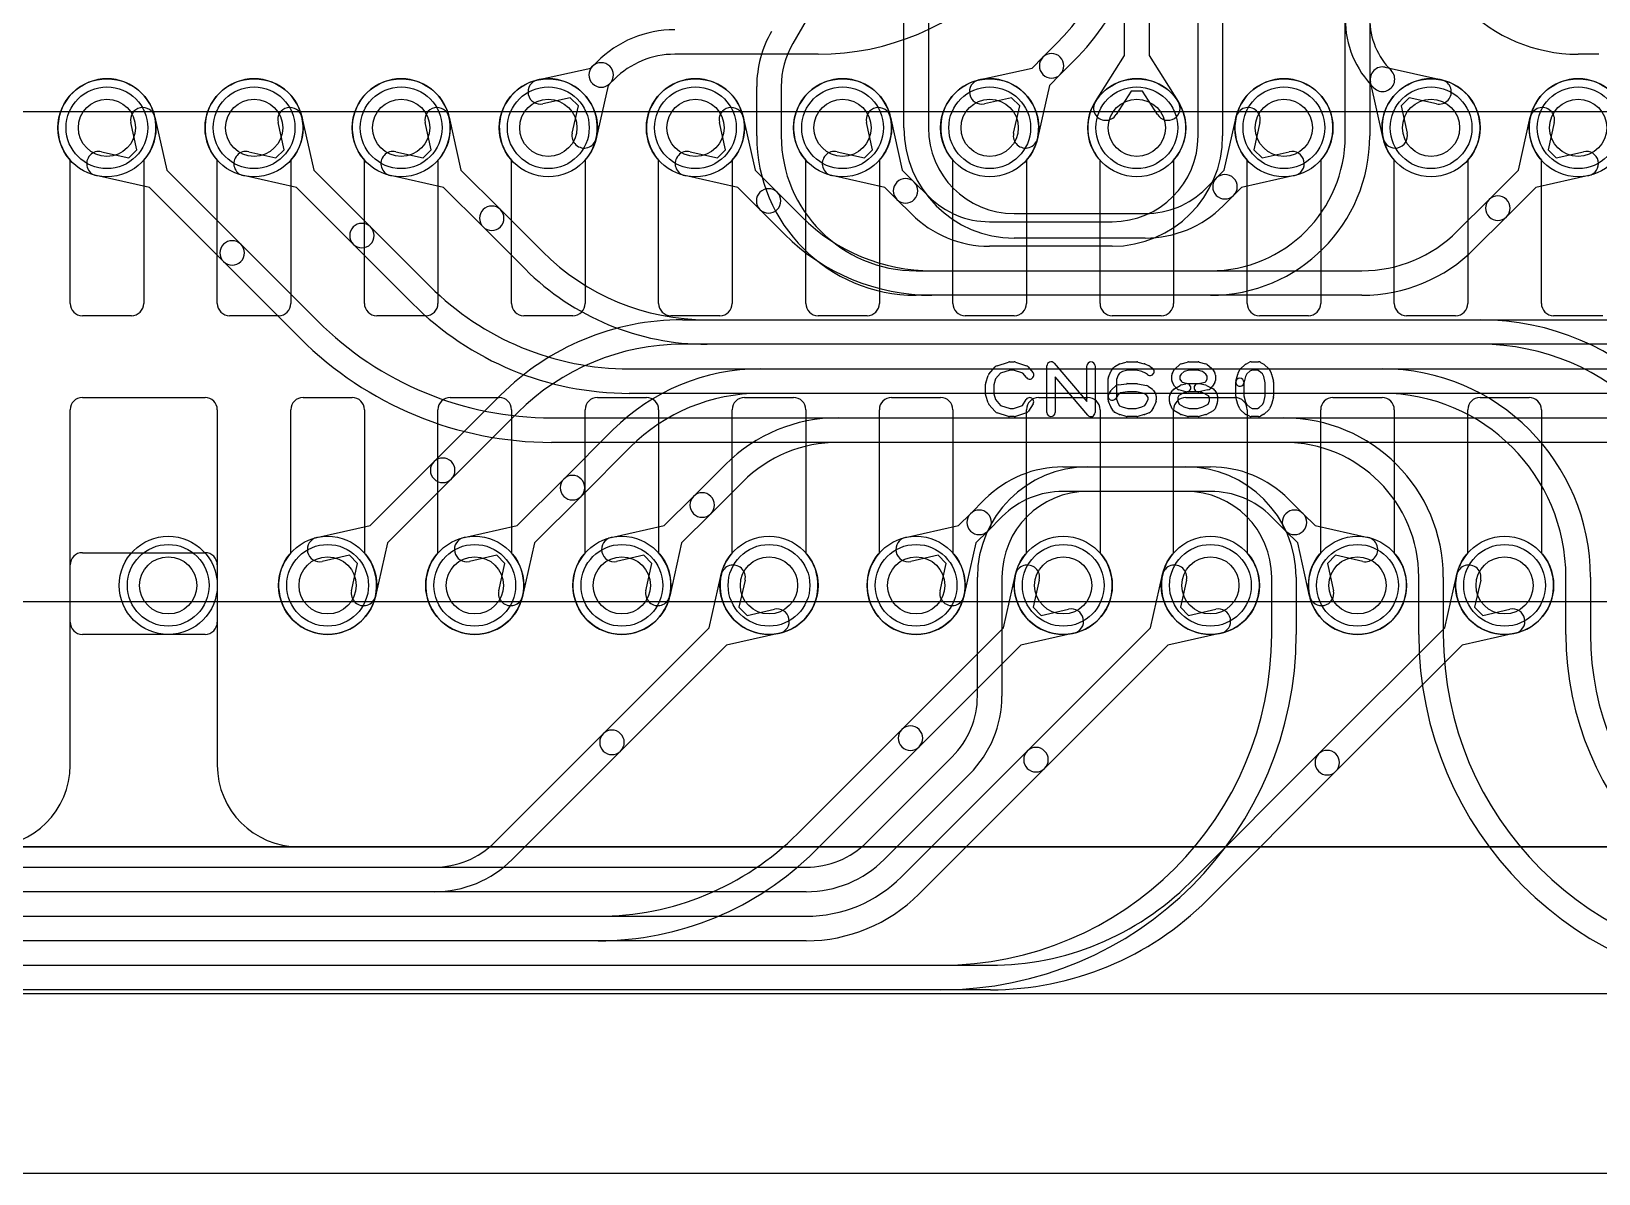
# Model space of a CAD drawing. Extents: x 0 to 29, y 0 to 17.
# Drawn here: x 7.74 to 17.33, y 0 to 6.99 of the extents above; entities that cross this region are included whole.
import ezdxf

# ---------------------------------------------------------------- set-up
doc = ezdxf.new("R2010")
doc.units = 0
for name, color, linetype in [('Hole', 1, 'CONTINUOUS'), ('L1', 3, 'CONTINUOUS'), ('L2', 3, 'CONTINUOUS'), ('L3', 3, 'CONTINUOUS'), ('L4', 3, 'CONTINUOUS'), ('Outline', 7, 'CONTINUOUS'), ('PartsArea-A', 111, 'CONTINUOUS'), ('PartsArea-B', 111, 'CONTINUOUS'), ('PartsSilk-A', 221, 'CONTINUOUS'), ('Resist-A', 2, 'CONTINUOUS'), ('Resist-B', 2, 'CONTINUOUS')]:
    doc.layers.add(name, color=color, linetype=linetype)

msp = doc.modelspace()

# ---------------------------------------------------------------- linework, layer by layer
at = {"layer": 'Hole'}
for centre in [(8.2, 6.4), (9.1, 6.4), (10, 6.4), (10.9, 6.4), (11.8, 6.4), (12.7, 6.4), (13.6, 6.4), (14.5, 6.4), (15.4, 6.4), (16.3, 6.4), (17.2, 6.4), (8.575, 3.6), (9.55, 3.6), (10.45, 3.6), (11.35, 3.6), (12.25, 3.6), (13.15, 3.6), (14.05, 3.6), (14.95, 3.6), (15.85, 3.6), (16.75, 3.6)]:
    msp.add_circle(centre, 0.175, dxfattribs=at)
at = {"layer": 'L1'}
for p, q in [((7.975, 5.325), (7.975, 6.20157)), ((8.425, 6.20157), (8.425, 5.325)), ((8.875, 5.325), (8.875, 6.20157)), ((9.325, 6.20157), (9.325, 5.325)), ((9.775, 5.325), (9.775, 6.20157)), ((10.225, 6.20157), (10.225, 5.325)), ((10.675, 5.325), (10.675, 6.20157)), ((11.125, 6.20157), (11.125, 5.325)), ((11.575, 5.325), (11.575, 6.20157)), ((12.025, 6.20157), (12.025, 5.325)), ((12.475, 5.325), (12.475, 6.20157)), ((12.925, 6.20157), (12.925, 5.325)), ((13.375, 5.325), (13.375, 6.20157)), ((13.825, 6.20157), (13.825, 5.325)), ((14.275, 5.325), (14.275, 6.20157)), ((14.725, 6.20157), (14.725, 5.325)), ((15.175, 5.325), (15.175, 6.20157)), ((15.625, 6.20157), (15.625, 5.325)), ((16.075, 5.325), (16.075, 6.20157)), ((16.525, 6.20157), (16.525, 5.325)), ((16.975, 5.325), (16.975, 6.20157)), ((8.35, 5.25), (8.05, 5.25)), ((9.25, 5.25), (8.95, 5.25)), ((10.15, 5.25), (9.85, 5.25)), ((11.05, 5.25), (10.75, 5.25)), ((11.95, 5.25), (11.65, 5.25)), ((12.85, 5.25), (12.55, 5.25)), ((13.75, 5.25), (13.45, 5.25)), ((14.65, 5.25), (14.35, 5.25)), ((15.55, 5.25), (15.25, 5.25)), ((16.45, 5.25), (16.15, 5.25)), ((17.35, 5.25), (17.05, 5.25)), ((8.05, 4.75), (8.8, 4.75)), ((9.4, 4.75), (9.7, 4.75)), ((10.3, 4.75), (10.6, 4.75)), ((11.2, 4.75), (11.5, 4.75)), ((12.1, 4.75), (12.4, 4.75)), ((13, 4.75), (13.3, 4.75)), ((13.9, 4.75), (14.2, 4.75)), ((14.8, 4.75), (15.1, 4.75)), ((15.7, 4.75), (16, 4.75)), ((16.6, 4.75), (16.9, 4.75)), ((7.975, 3.375), (7.975, 4.675)), ((8.875, 4.675), (8.875, 3.375)), ((9.325, 3.79843), (9.325, 4.675)), ((9.775, 4.675), (9.775, 3.79843)), ((10.225, 3.79843), (10.225, 4.675)), ((10.675, 4.675), (10.675, 3.79843)), ((11.125, 3.79843), (11.125, 4.675)), ((11.575, 4.675), (11.575, 3.79843)), ((12.025, 3.79843), (12.025, 4.675)), ((12.475, 4.675), (12.475, 3.79843)), ((12.925, 3.79843), (12.925, 4.675)), ((13.375, 4.675), (13.375, 3.79843)), ((13.825, 3.79843), (13.825, 4.675)), ((14.275, 4.675), (14.275, 3.79843)), ((14.725, 3.79843), (14.725, 4.675)), ((15.175, 4.675), (15.175, 3.79843)), ((15.625, 3.79843), (15.625, 4.675)), ((16.075, 4.675), (16.075, 3.79843)), ((16.525, 3.79843), (16.525, 4.675)), ((16.975, 4.675), (16.975, 3.79843)), ((8.8, 3.3), (8.05, 3.3)), ((2.5, 2), (19.625, 2)), ((27.4, 1.1), (1.6, 1.1))]:
    msp.add_line(p, q, dxfattribs=at)
for centre in [(8.2, 6.4), (9.1, 6.4), (10, 6.4), (10.9, 6.4), (11.8, 6.4), (12.7, 6.4), (13.6, 6.4), (14.5, 6.4), (15.4, 6.4), (16.3, 6.4), (17.2, 6.4), (8.575, 3.6), (9.55, 3.6), (10.45, 3.6), (11.35, 3.6), (12.25, 3.6), (13.15, 3.6), (14.05, 3.6), (14.95, 3.6), (15.85, 3.6), (16.75, 3.6)]:
    msp.add_circle(centre, 0.3, dxfattribs=at)
for centre, radius, start, end in [((8.2, 6.4), 0.3, -41.409429, -138.590571), ((9.1, 6.4), 0.3, -41.409429, -138.590571), ((10, 6.4), 0.3, -41.409429, -138.590571), ((10.9, 6.4), 0.3, -41.409429, -138.590571), ((11.8, 6.4), 0.3, -41.409429, -138.590571), ((12.7, 6.4), 0.3, -41.409429, -138.590571), ((13.6, 6.4), 0.3, -41.409429, -138.590571), ((14.5, 6.4), 0.3, -41.409429, -138.590571), ((15.4, 6.4), 0.3, -41.409429, -138.590571), ((16.3, 6.4), 0.3, -41.409429, -138.590571), ((17.2, 6.4), 0.3, -41.409429, -138.590571), ((8.05, 5.325), 0.075, 180, -90), ((8.35, 5.325), 0.075, -90, 0), ((8.95, 5.325), 0.075, 180, -90), ((9.25, 5.325), 0.075, -90, 0), ((9.85, 5.325), 0.075, 180, -90), ((10.15, 5.325), 0.075, -90, 0), ((10.75, 5.325), 0.075, 180, -90), ((11.05, 5.325), 0.075, -90, 0), ((11.65, 5.325), 0.075, 180, -90), ((11.95, 5.325), 0.075, -90, 0), ((12.55, 5.325), 0.075, 180, -90), ((12.85, 5.325), 0.075, -90, 0), ((13.45, 5.325), 0.075, 180, -90), ((13.75, 5.325), 0.075, -90, 0), ((14.35, 5.325), 0.075, 180, -90), ((14.65, 5.325), 0.075, -90, 0), ((15.25, 5.325), 0.075, 180, -90), ((15.55, 5.325), 0.075, -90, 0), ((16.15, 5.325), 0.075, 180, -90), ((16.45, 5.325), 0.075, -90, 0), ((17.05, 5.325), 0.075, 180, -90), ((8.05, 4.675), 0.075, 90, 180), ((8.8, 4.675), 0.075, 0, 90), ((9.4, 4.675), 0.075, 90, 180), ((9.7, 4.675), 0.075, 0, 90), ((10.3, 4.675), 0.075, 90, 180), ((10.6, 4.675), 0.075, 0, 90), ((11.2, 4.675), 0.075, 90, 180), ((11.5, 4.675), 0.075, 0, 90), ((12.1, 4.675), 0.075, 90, 180), ((12.4, 4.675), 0.075, 0, 90), ((13, 4.675), 0.075, 90, 180), ((13.3, 4.675), 0.075, 0, 90), ((13.9, 4.675), 0.075, 90, 180), ((14.2, 4.675), 0.075, 0, 90), ((14.8, 4.675), 0.075, 90, 180), ((15.1, 4.675), 0.075, 0, 90), ((15.7, 4.675), 0.075, 90, 180), ((16, 4.675), 0.075, 0, 90), ((16.6, 4.675), 0.075, 90, 180), ((16.9, 4.675), 0.075, 0, 90), ((9.55, 3.6), 0.3, 138.590571, 41.409429), ((10.45, 3.6), 0.3, 138.590571, 41.409429), ((11.35, 3.6), 0.3, 138.590571, 41.409429), ((12.25, 3.6), 0.3, 138.590571, 41.409429), ((13.15, 3.6), 0.3, 138.590571, 41.409429), ((14.05, 3.6), 0.3, 138.590571, 41.409429), ((14.95, 3.6), 0.3, 138.590571, 41.409429), ((15.85, 3.6), 0.3, 138.590571, 41.409429), ((16.75, 3.6), 0.3, 138.590571, 41.409429), ((8.05, 3.375), 0.075, 180, -90), ((8.8, 3.375), 0.075, -90, 0)]:
    msp.add_arc(centre, radius, start, end, dxfattribs=at)
at = {"layer": 'L2'}
for p, q in [((14.875, 6.3501), (14.875, 8.62868)), ((15.025, 8.62868), (15.025, 6.3501)), ((15.775, 6.35006), (15.775, 8.50442)), ((15.925, 8.50442), (15.925, 6.35006)), ((13.92579, 6.83185), (14.00763, 6.91369)), ((12.55, 6.85), (11.67353, 6.85)), ((13.85936, 6.76542), (13.92579, 6.83185)), ((14.11369, 6.80763), (14.03185, 6.72579)), ((10.83453, 6.69277), (11.15936, 6.76542)), ((11.15936, 6.76542), (11.17009, 6.77615)), ((11.17009, 6.77615), (11.19622, 6.8023)), ((13.53453, 6.69277), (13.85936, 6.76542)), ((14.03185, 6.72579), (13.96542, 6.65936)), ((11.26542, 6.65936), (11.19277, 6.33453)), ((11.27615, 6.67009), (11.26542, 6.65936)), ((11.30229, 6.69623), (11.27615, 6.67009)), ((13.96542, 6.65936), (13.89277, 6.33453)), ((11.03412, 6.58371), (10.86727, 6.54639)), ((11.08371, 6.53412), (11.03412, 6.58371)), ((11.04639, 6.36727), (11.08371, 6.53412)), ((13.73412, 6.58371), (13.56727, 6.54639)), ((13.78371, 6.53412), (13.73412, 6.58371)), ((13.74639, 6.36727), (13.78371, 6.53412)), ((8.38371, 6.26588), (8.34639, 6.43273)), ((8.49277, 6.46547), (8.56542, 6.14064)), ((9.28371, 6.26588), (9.24639, 6.43273)), ((9.39277, 6.46547), (9.46542, 6.14064)), ((10.18371, 6.26588), (10.14639, 6.43273)), ((10.29277, 6.46547), (10.36542, 6.14064)), ((11.9837, 6.26589), (11.94639, 6.43273)), ((12.09277, 6.46547), (12.16541, 6.14065)), ((12.88371, 6.26588), (12.84639, 6.43273)), ((12.99277, 6.46547), (13.06542, 6.14064)), ((8.16727, 6.25361), (8.33412, 6.21629)), ((8.33412, 6.21629), (8.38371, 6.26588)), ((9.06727, 6.25361), (9.23412, 6.21629)), ((9.23412, 6.21629), (9.28371, 6.26588)), ((9.96727, 6.25361), (10.13412, 6.21629)), ((10.13412, 6.21629), (10.18371, 6.26588)), ((11.76726, 6.25361), (11.93413, 6.21629)), ((11.93413, 6.21629), (11.9837, 6.26589)), ((12.66727, 6.25361), (12.83412, 6.21629)), ((12.83412, 6.21629), (12.88371, 6.26588)), ((8.56542, 6.14064), (9.01901, 5.68705)), ((9.46542, 6.14064), (9.81292, 5.79313)), ((10.36542, 6.14064), (10.60684, 5.89922)), ((12.16541, 6.14065), (12.30075, 6.0053)), ((13.06542, 6.14064), (13.1386, 6.06746)), ((8.45936, 6.03458), (8.13453, 6.10723)), ((9.35935, 6.03458), (9.03453, 6.10723)), ((10.25936, 6.03458), (9.93453, 6.10723)), ((12.05935, 6.03458), (11.73452, 6.10723)), ((12.95936, 6.03458), (12.63453, 6.10723)), ((13.1386, 6.06746), (13.22719, 5.97887)), ((8.91295, 5.58099), (8.45936, 6.03458)), ((9.70686, 5.68707), (9.35935, 6.03458)), ((10.50078, 5.79316), (10.25936, 6.03458)), ((12.19469, 5.89924), (12.05935, 6.03458)), ((12.30075, 6.0053), (12.4515, 5.85456)), ((13.03254, 5.9614), (12.95936, 6.03458)), ((13.12112, 5.8728), (13.03254, 5.9614)), ((10.60684, 5.89922), (10.86367, 5.64239)), ((12.34544, 5.74849), (12.19469, 5.89924)), ((9.81292, 5.79313), (10.17585, 5.43022)), ((10.75761, 5.53633), (10.50078, 5.79316)), ((13.59843, 5.8251), (14.35, 5.8251)), ((9.01901, 5.68705), (9.48801, 5.21805)), ((10.06978, 5.32415), (9.70686, 5.68707)), ((14.35, 5.6751), (13.59843, 5.6751)), ((9.38194, 5.11198), (8.91295, 5.58099)), ((13.24699, 5.52506), (14.95, 5.52506)), ((14.95, 5.37506), (13.24699, 5.37506)), ((11.8713, 5.22502), (18.55, 5.22502)), ((18.55, 5.07502), (11.8713, 5.07502)), ((11.3956, 4.92498), (19.15, 4.92498)), ((19.15, 4.77498), (11.3956, 4.77498)), ((10.91991, 4.62494), (19.8, 4.62494)), ((19.8, 4.47494), (10.91991, 4.47494)), ((14.2, 4.3249), (14.95157, 4.3249)), ((14.95157, 4.1749), (14.2, 4.1749)), ((15.42887, 4.12719), (15.51746, 4.0386)), ((15.51746, 4.0386), (15.59064, 3.96542)), ((15.4114, 3.93254), (15.32281, 4.02113)), ((15.48458, 3.85936), (15.4114, 3.93254)), ((15.59064, 3.96542), (15.91547, 3.89277)), ((15.55723, 3.53453), (15.48458, 3.85936)), ((15.71588, 3.78371), (15.66629, 3.73412)), ((15.88273, 3.74639), (15.71588, 3.78371)), ((13.525, 2.92279), (13.525, 3.6499)), ((13.675, 3.6499), (13.675, 2.92279)), ((14.58458, 3.34064), (14.65723, 3.66547)), ((15.66629, 3.73412), (15.70361, 3.56727)), ((16.38458, 3.34064), (16.45723, 3.66547)), ((14.80361, 3.63273), (14.76629, 3.46588)), ((16.60361, 3.63273), (16.56629, 3.46588)), ((14.76629, 3.46588), (14.81588, 3.41629)), ((14.81588, 3.41629), (14.98273, 3.45361)), ((16.56629, 3.46588), (16.61588, 3.41629)), ((16.61588, 3.41629), (16.78273, 3.45361)), ((13.83028, 2.58634), (14.58458, 3.34064)), ((15.01547, 3.30723), (14.69064, 3.23458)), ((15.61208, 2.56814), (16.38458, 3.34064)), ((16.81547, 3.30723), (16.49064, 3.23458)), ((14.69064, 3.23458), (13.93634, 2.48028)), ((16.49064, 3.23458), (15.71814, 2.46208)), ((12.84845, 2.02877), (13.37123, 2.55155)), ((13.06056, 1.81664), (13.83028, 2.58634)), ((14.82418, 1.78024), (15.61208, 2.56814)), ((13.4773, 2.44548), (12.95451, 1.92271)), ((13.93634, 2.48028), (13.16663, 1.71057)), ((15.71814, 2.46208), (14.93025, 1.67417)), ((2.4, 1.875), (12.47721, 1.875)), ((12.47721, 1.725), (2.4, 1.725)), ((2.4, 1.575), (12.47721, 1.575)), ((12.47721, 1.425), (2.4, 1.425)), ((2.4, 1.275), (13.60442, 1.275)), ((13.60442, 1.125), (2.4, 1.125))]:
    msp.add_line(p, q, dxfattribs=at)
for centre in [(8.2, 6.4), (9.1, 6.4), (10, 6.4), (10.9, 6.4), (11.8, 6.4), (12.7, 6.4), (13.6, 6.4), (14.95, 3.6), (15.85, 3.6), (16.75, 3.6)]:
    msp.add_circle(centre, 0.3, dxfattribs=at)
for centre, radius, start, end in [((12.55, 8.425), 1.575, -90, 0), ((13, 7.92132), 1.425, -45, 0), ((13, 7.92132), 1.575, -45, 0), ((11.67352, 6.325), 0.675, 89.999151, 135), ((11.67352, 6.325), 0.525, 89.998909, 135), ((13.97882, 6.77882), 0.075, 135, -45), ((13.97882, 6.77882), 0.075, -45, 135), ((11.22312, 6.72312), 0.075, 135, -45), ((11.22312, 6.72312), 0.075, -45, 135), ((10.8509, 6.61958), 0.075, 102.607528, -77.393385), ((13.5509, 6.61958), 0.075, 102.607528, -77.393385), ((8.41958, 6.4491), 0.075, 12.607528, -167.393385), ((9.31958, 6.4491), 0.075, 12.607528, -167.393385), ((10.21958, 6.4491), 0.075, 12.607528, -167.393385), ((12.01958, 6.4491), 0.075, 12.607528, -167.394962), ((12.91958, 6.4491), 0.075, 12.607528, -167.393385), ((11.11958, 6.3509), 0.075, 167.392472, -12.606615), ((13.81958, 6.3509), 0.075, 167.392472, -12.606615), ((14.35, 6.3501), 0.525, -90, 0), ((14.35, 6.3501), 0.675, -90, 0), ((14.95, 6.35006), 0.825, -90, 0), ((14.95, 6.35006), 0.975, -90, 0), ((8.1509, 6.18042), 0.075, 77.392472, -102.606615), ((9.0509, 6.18042), 0.075, 77.392472, -102.606615), ((9.9509, 6.18042), 0.075, 77.392472, -102.606615), ((11.75089, 6.18042), 0.075, 77.392472, -102.606615), ((12.6509, 6.18042), 0.075, 77.392472, -102.606615), ((13.08557, 6.01443), 0.075, 45, -135), ((13.08557, 6.01443), 0.075, -135, 45), ((12.24772, 5.95227), 0.075, 45, -135), ((12.24772, 5.95227), 0.075, -135, 44.99936), ((13.59842, 6.3501), 0.525, -135, -89.998909), ((10.55381, 5.84619), 0.075, 45, -135), ((10.55381, 5.84619), 0.075, -135, 45), ((13.24699, 6.65006), 1.125, -134.999325, -90), ((13.59842, 6.3501), 0.675, -135, -89.999151), ((9.75989, 5.7401), 0.075, 45, -135), ((9.75989, 5.7401), 0.075, -135, 44.999566), ((8.96598, 5.63402), 0.075, 45, -135), ((8.96598, 5.63402), 0.075, -135, 45), ((13.24699, 6.65006), 1.275, -134.999364, -90), ((11.8713, 6.65002), 1.425, -135, -90), ((11.8713, 6.65002), 1.575, -135, -90), ((11.3956, 6.64998), 1.725, -134.999775, -90), ((11.3956, 6.64998), 1.875, -134.999784, -90), ((10.9199, 6.64994), 2.025, -135, -89.999717), ((10.9199, 6.64994), 2.175, -135, -89.999737), ((14.2, 3.6499), 0.675, 90, 180), ((14.95157, 3.6499), 0.675, 44.9994, 90), ((14.2, 3.6499), 0.525, 90, 180), ((14.95157, 3.6499), 0.525, 44.999228, 90), ((15.46443, 3.98557), 0.075, 45, -135), ((15.46443, 3.98557), 0.075, -135, 45), ((15.8991, 3.81958), 0.075, -102.607528, 77.393385), ((14.73042, 3.6491), 0.075, -12.607528, 167.393385), ((16.53042, 3.6491), 0.075, -12.607528, 167.393385), ((15.63042, 3.5509), 0.075, -167.392472, 12.606615), ((14.9991, 3.38042), 0.075, -77.392472, 102.606615), ((16.7991, 3.38042), 0.075, -77.392472, 102.606615), ((13, 2.92278), 0.525, -45, 0.001091), ((13, 2.92278), 0.675, -45, 0.000849), ((13.88331, 2.53331), 0.075, -45, 135), ((15.66511, 2.51511), 0.075, -45, 135), ((13.88331, 2.53331), 0.075, 135, -45), ((15.66511, 2.51511), 0.075, 135, -45), ((12.47721, 2.4), 0.525, -90, -44.999228), ((12.47721, 2.4), 0.675, -90, -44.9994), ((12.4772, 2.4), 0.825, -89.999306, -45), ((13.60442, 3), 1.725, -90, -45), ((12.4772, 2.4), 0.975, -89.999412, -45), ((13.60442, 3), 1.875, -90, -45)]:
    msp.add_arc(centre, radius, start, end, dxfattribs=at)
at = {"layer": 'L3'}
for p, q in [((14.425, 6.84178), (14.425, 10.15822)), ((14.575, 10.15822), (14.575, 6.84178)), ((13.075, 6.4), (13.075, 9.9336)), ((13.225, 9.9336), (13.225, 6.4)), ((12.68457, 7.41609), (12.39534, 6.91513)), ((14.24669, 6.56072), (14.425, 6.84178)), ((14.575, 6.84178), (14.75331, 6.56072)), ((17.32647, 6.85), (17.2, 6.85)), ((16.01939, 6.77017), (16.36547, 6.69277)), ((12.175, 6.35006), (12.175, 6.65263)), ((12.325, 6.65263), (12.325, 6.35006)), ((14.46495, 6.62474), (14.37335, 6.48036)), ((14.53505, 6.62474), (14.46495, 6.62474)), ((14.62665, 6.48036), (14.53505, 6.62474)), ((16.00723, 6.33453), (15.92983, 6.68061)), ((16.16588, 6.58371), (16.11629, 6.53412)), ((16.11629, 6.53412), (16.15361, 6.36727)), ((16.33273, 6.54639), (16.16588, 6.58371)), ((15.03458, 6.14064), (15.10723, 6.46547)), ((15.25361, 6.43273), (15.21629, 6.26588)), ((16.83458, 6.14064), (16.90723, 6.46547)), ((17.05361, 6.43273), (17.01629, 6.26588)), ((15.21629, 6.26588), (15.26588, 6.21629)), ((15.26588, 6.21629), (15.43273, 6.25361)), ((17.01629, 6.26588), (17.06588, 6.21629)), ((17.06588, 6.21629), (17.23273, 6.25361)), ((14.98635, 6.09241), (15.03458, 6.14064)), ((16.65531, 5.96137), (16.83458, 6.14064)), ((14.92271, 6.02877), (14.98635, 6.09241)), ((15.46547, 6.10723), (15.14064, 6.03458)), ((17.26547, 6.10723), (16.94064, 6.03458)), ((15.09241, 5.98635), (15.02877, 5.92271)), ((15.14064, 6.03458), (15.09241, 5.98635)), ((16.46063, 5.76669), (16.65531, 5.96137)), ((16.94064, 6.03458), (16.76137, 5.85531)), ((13.75, 5.875), (14.55147, 5.875)), ((16.76137, 5.85531), (16.56669, 5.66063)), ((14.55147, 5.725), (13.75, 5.725)), ((13.15, 5.52506), (15.87727, 5.52506)), ((15.87727, 5.37506), (13.15, 5.37506)), ((11.72134, 5.22502), (16.6, 5.22502)), ((16.6, 5.07502), (11.72134, 5.07502)), ((12.19704, 4.92498), (16, 4.92498)), ((10.2008, 4.35686), (10.60765, 4.76371)), ((16, 4.77498), (12.19704, 4.77498)), ((10.71371, 4.65765), (10.30686, 4.2508)), ((12.67273, 4.62494), (15.4, 4.62494)), ((10.99471, 4.25077), (11.29548, 4.55154)), ((11.40154, 4.44548), (11.10077, 4.14471)), ((15.4, 4.47494), (12.67273, 4.47494)), ((9.80936, 3.96542), (10.2008, 4.35686)), ((11.78863, 4.14469), (11.98331, 4.33937)), ((14.04843, 4.3249), (14.8, 4.3249)), ((10.30686, 4.2508), (9.91542, 3.85936)), ((10.70936, 3.96542), (10.99471, 4.25077)), ((12.08938, 4.2333), (11.89469, 4.03863)), ((11.10077, 4.14471), (10.81542, 3.85936)), ((11.60936, 3.96542), (11.78863, 4.14469)), ((13.48254, 4.0386), (13.57113, 4.12719)), ((14.8, 4.1749), (14.04843, 4.1749)), ((11.89469, 4.03863), (11.71542, 3.85936)), ((13.40936, 3.96542), (13.48254, 4.0386)), ((9.48453, 3.89277), (9.80936, 3.96542)), ((10.38453, 3.89277), (10.70936, 3.96542)), ((11.28453, 3.89277), (11.60936, 3.96542)), ((13.08453, 3.89277), (13.40936, 3.96542)), ((13.5886, 3.93254), (13.51542, 3.85936)), ((13.67719, 4.02113), (13.5886, 3.93254)), ((9.91542, 3.85936), (9.84277, 3.53453)), ((10.81542, 3.85936), (10.74277, 3.53453)), ((11.71542, 3.85936), (11.64277, 3.53453)), ((13.51542, 3.85936), (13.44277, 3.53453)), ((9.68412, 3.78371), (9.51727, 3.74639)), ((9.73371, 3.73412), (9.68412, 3.78371)), ((10.58412, 3.78371), (10.41727, 3.74639)), ((10.63371, 3.73412), (10.58412, 3.78371)), ((11.48412, 3.78371), (11.31727, 3.74639)), ((11.53371, 3.73412), (11.48412, 3.78371)), ((13.28412, 3.78371), (13.11727, 3.74639)), ((13.33371, 3.73412), (13.28412, 3.78371)), ((9.69639, 3.56727), (9.73371, 3.73412)), ((10.59639, 3.56727), (10.63371, 3.73412)), ((11.49639, 3.56727), (11.53371, 3.73412)), ((11.88458, 3.34064), (11.95723, 3.66547)), ((13.29639, 3.56727), (13.33371, 3.73412)), ((13.68458, 3.34064), (13.75723, 3.66547)), ((15.325, 3.3), (15.325, 3.6499)), ((15.475, 3.6499), (15.475, 3.3)), ((16.225, 3.3), (16.225, 3.64994)), ((16.375, 3.64994), (16.375, 3.3)), ((17.125, 3.3), (17.125, 3.64998)), ((17.275, 3.64998), (17.275, 3.3)), ((12.10361, 3.63273), (12.06629, 3.46588)), ((13.90361, 3.63273), (13.86629, 3.46588)), ((12.06629, 3.46588), (12.11588, 3.41629)), ((12.11588, 3.41629), (12.28273, 3.45361)), ((13.86629, 3.46588), (13.91588, 3.41629)), ((13.91588, 3.41629), (14.08273, 3.45361)), ((11.23635, 2.69241), (11.88458, 3.34064)), ((12.31547, 3.30723), (11.99064, 3.23458)), ((13.06208, 2.71814), (13.68458, 3.34064)), ((14.11547, 3.30723), (13.79064, 3.23458)), ((11.99064, 3.23458), (11.34241, 2.58635)), ((13.79064, 3.23458), (13.16814, 2.61208)), ((10.57271, 2.02877), (11.23635, 2.69241)), ((12.42418, 2.08024), (13.06208, 2.71814)), ((13.16814, 2.61208), (12.53025, 1.97417)), ((11.34241, 2.58635), (10.67878, 1.9227)), ((2.4, 1.875), (10.20147, 1.875)), ((10.20147, 1.725), (2.4, 1.725)), ((2.4, 1.575), (11.20442, 1.575)), ((11.20442, 1.425), (2.4, 1.425)), ((2.4, 1.275), (13.3, 1.275)), ((13.3, 1.125), (2.4, 1.125))]:
    msp.add_line(p, q, dxfattribs=at)
for centre in [(14.5, 6.4), (15.4, 6.4), (16.3, 6.4), (17.2, 6.4), (9.55, 3.6), (10.45, 3.6), (11.35, 3.6), (12.25, 3.6), (13.15, 3.6), (14.05, 3.6)]:
    msp.add_circle(centre, 0.3, dxfattribs=at)
for centre, radius, start, end in [((17.2, 7.825), 0.975, 180, -90), ((16.37243, 7.0664), 0.59743, 180, -134.999322), ((16.37243, 7.0664), 0.44743, 180, -134.999095), ((12.85, 6.65263), 0.675, 150.000121, 180), ((12.85, 6.65263), 0.525, 149.99975, 180), ((16.00302, 6.69698), 0.075, 77.392472, -167.392472), ((16.00302, 6.69698), 0.075, -135, 45.000775), ((16.3491, 6.61958), 0.075, -102.607528, 77.393385), ((14.31002, 6.52054), 0.075, 147.606734, -32.392259), ((14.68998, 6.52054), 0.075, -147.606734, 32.392259), ((15.18042, 6.4491), 0.075, -12.607528, 167.393385), ((16.98042, 6.4491), 0.075, -12.607528, 167.393385), ((13.15, 6.35006), 0.975, 180, -90), ((13.15, 6.35006), 0.825, 180, -90), ((13.75, 6.4), 0.675, 180, -90), ((13.75, 6.4), 0.525, 180, -90), ((16.08042, 6.3509), 0.075, -167.392472, 12.606615), ((15.4491, 6.18042), 0.075, -77.392472, 102.606615), ((17.2491, 6.18042), 0.075, -77.392472, 102.606615), ((15.03938, 6.03938), 0.075, 135, -45), ((15.03938, 6.03938), 0.075, -45, 135), ((14.55147, 6.4), 0.525, -90, -44.999228), ((16.70834, 5.90834), 0.075, 135, -45), ((16.70834, 5.90834), 0.075, -45, 135), ((14.55147, 6.4), 0.675, -90, -44.9994), ((15.87727, 6.35006), 0.825, -90, -45.000491), ((15.87727, 6.35006), 0.975, -90, -45.000416), ((11.72134, 3.65002), 1.575, 90, 135), ((16.6, 3.65002), 1.575, 0, 90), ((11.72134, 3.65002), 1.425, 90, 135), ((16.6, 3.65002), 1.425, 0, 90), ((12.19704, 3.64998), 1.275, 90, 135), ((16, 3.64998), 1.275, 0, 90), ((12.19704, 3.64998), 1.125, 90, 135), ((16, 3.64998), 1.125, 0, 90), ((12.67274, 3.64994), 0.975, 90.000588, 135), ((15.4, 3.64994), 0.975, 0, 90), ((12.67274, 3.64994), 0.825, 90.000694, 135), ((15.4, 3.64994), 0.825, 0, 90), ((10.25383, 4.30383), 0.075, 135, -45), ((10.25383, 4.30383), 0.075, -45, 135), ((14.04843, 3.6499), 0.675, 90, 135.0006), ((14.8, 3.6499), 0.675, 0, 90), ((11.04774, 4.19774), 0.075, 135, -45), ((11.04774, 4.19774), 0.075, -45, 135), ((11.84166, 4.09166), 0.075, 135, -45), ((11.84166, 4.09166), 0.075, -45, 135), ((14.04843, 3.6499), 0.525, 90, 135.000772), ((14.8, 3.6499), 0.525, 0, 90), ((13.53557, 3.98557), 0.075, 135, -45), ((13.53557, 3.98557), 0.075, -45, 135), ((9.5009, 3.81958), 0.075, 102.607528, -77.393385), ((10.4009, 3.81958), 0.075, 102.607528, -77.393385), ((11.3009, 3.81958), 0.075, 102.607528, -77.393385), ((13.1009, 3.81958), 0.075, 102.607528, -77.393385), ((12.03042, 3.6491), 0.075, -12.607528, 167.393385), ((13.83042, 3.6491), 0.075, -12.607528, 167.393385), ((9.76958, 3.5509), 0.075, 167.392472, -12.606615), ((10.66958, 3.5509), 0.075, 167.392472, -12.606615), ((11.56958, 3.5509), 0.075, 167.392472, -12.606615), ((13.36958, 3.5509), 0.075, 167.392472, -12.606615), ((12.2991, 3.38042), 0.075, -77.392472, 102.606615), ((14.0991, 3.38042), 0.075, -77.392472, 102.606615), ((13.3, 3.3), 2.025, -90, 0), ((13.3, 3.3), 2.175, -90, 0), ((18.4, 3.3), 2.175, 180, -90), ((18.4, 3.3), 2.025, 180, -90), ((19, 3.3), 1.875, 180, -90), ((19, 3.3), 1.725, 180, -90), ((11.28938, 2.63938), 0.075, 135, -45), ((11.28938, 2.63938), 0.075, -45, 135), ((13.11511, 2.66511), 0.075, 135, -45), ((13.11511, 2.66511), 0.075, -45, 135), ((10.20148, 2.4), 0.525, -90.001091, -45), ((11.20442, 3.3), 1.725, -90, -45), ((10.20148, 2.4), 0.675, -90.000849, -45), ((11.20442, 3.3), 1.875, -90, -45)]:
    msp.add_arc(centre, radius, start, end, dxfattribs=at)
at = {"layer": 'L4'}
for p, q in [((7.975, 5.325), (7.975, 6.20157)), ((8.425, 6.20157), (8.425, 5.325)), ((8.875, 5.325), (8.875, 6.20157)), ((9.325, 6.20157), (9.325, 5.325)), ((9.775, 5.325), (9.775, 6.20157)), ((10.225, 6.20157), (10.225, 5.325)), ((10.675, 5.325), (10.675, 6.20157)), ((11.125, 6.20157), (11.125, 5.325)), ((11.575, 5.325), (11.575, 6.20157)), ((12.025, 6.20157), (12.025, 5.325)), ((12.475, 5.325), (12.475, 6.20157)), ((12.925, 6.20157), (12.925, 5.325)), ((13.375, 5.325), (13.375, 6.20157)), ((13.825, 6.20157), (13.825, 5.325)), ((14.275, 5.325), (14.275, 6.20157)), ((14.725, 6.20157), (14.725, 5.325)), ((15.175, 5.325), (15.175, 6.20157)), ((15.625, 6.20157), (15.625, 5.325)), ((16.075, 5.325), (16.075, 6.20157)), ((16.525, 6.20157), (16.525, 5.325)), ((16.975, 5.325), (16.975, 6.20157)), ((8.35, 5.25), (8.05, 5.25)), ((9.25, 5.25), (8.95, 5.25)), ((10.15, 5.25), (9.85, 5.25)), ((11.05, 5.25), (10.75, 5.25)), ((11.95, 5.25), (11.65, 5.25)), ((12.85, 5.25), (12.55, 5.25)), ((13.75, 5.25), (13.45, 5.25)), ((14.65, 5.25), (14.35, 5.25)), ((15.55, 5.25), (15.25, 5.25)), ((16.45, 5.25), (16.15, 5.25)), ((17.35, 5.25), (17.05, 5.25)), ((8.05, 4.75), (8.8, 4.75)), ((9.4, 4.75), (9.7, 4.75)), ((10.3, 4.75), (10.6, 4.75)), ((11.2, 4.75), (11.5, 4.75)), ((12.1, 4.75), (12.4, 4.75)), ((13, 4.75), (13.3, 4.75)), ((13.9, 4.75), (14.2, 4.75)), ((14.8, 4.75), (15.1, 4.75)), ((15.7, 4.75), (16, 4.75)), ((16.6, 4.75), (16.9, 4.75)), ((7.975, 3.375), (7.975, 4.675)), ((8.875, 4.675), (8.875, 3.375)), ((9.325, 3.79843), (9.325, 4.675)), ((9.775, 4.675), (9.775, 3.79843)), ((10.225, 3.79843), (10.225, 4.675)), ((10.675, 4.675), (10.675, 3.79843)), ((11.125, 3.79843), (11.125, 4.675)), ((11.575, 4.675), (11.575, 3.79843)), ((12.025, 3.79843), (12.025, 4.675)), ((12.475, 4.675), (12.475, 3.79843)), ((12.925, 3.79843), (12.925, 4.675)), ((13.375, 4.675), (13.375, 3.79843)), ((13.825, 3.79843), (13.825, 4.675)), ((14.275, 4.675), (14.275, 3.79843)), ((14.725, 3.79843), (14.725, 4.675)), ((15.175, 4.675), (15.175, 3.79843)), ((15.625, 3.79843), (15.625, 4.675)), ((16.075, 4.675), (16.075, 3.79843)), ((16.525, 3.79843), (16.525, 4.675)), ((16.975, 4.675), (16.975, 3.79843)), ((8.04997, 3.8), (8.80003, 3.8)), ((7.975, 2.5), (7.975, 3.72503)), ((8.875, 3.72503), (8.875, 2.5)), ((8.8, 3.3), (8.05, 3.3)), ((9.375, 2), (26.5, 2)), ((27.4, 1.1), (1.6, 1.1))]:
    msp.add_line(p, q, dxfattribs=at)
for centre in [(8.2, 6.4), (9.1, 6.4), (10, 6.4), (10.9, 6.4), (11.8, 6.4), (12.7, 6.4), (13.6, 6.4), (14.5, 6.4), (15.4, 6.4), (16.3, 6.4), (17.2, 6.4), (8.575, 3.6), (9.55, 3.6), (10.45, 3.6), (11.35, 3.6), (12.25, 3.6), (13.15, 3.6), (14.05, 3.6), (14.95, 3.6), (15.85, 3.6), (16.75, 3.6)]:
    msp.add_circle(centre, 0.3, dxfattribs=at)
for centre, radius, start, end in [((8.2, 6.4), 0.3, -41.409429, -138.590571), ((9.1, 6.4), 0.3, -41.409429, -138.590571), ((10, 6.4), 0.3, -41.409429, -138.590571), ((10.9, 6.4), 0.3, -41.409429, -138.590571), ((11.8, 6.4), 0.3, -41.409429, -138.590571), ((12.7, 6.4), 0.3, -41.409429, -138.590571), ((13.6, 6.4), 0.3, -41.409429, -138.590571), ((14.5, 6.4), 0.3, -41.409429, -138.590571), ((15.4, 6.4), 0.3, -41.409429, -138.590571), ((16.3, 6.4), 0.3, -41.409429, -138.590571), ((17.2, 6.4), 0.3, -41.409429, -138.590571), ((8.05, 5.325), 0.075, 180, -90), ((8.35, 5.325), 0.075, -90, 0), ((8.95, 5.325), 0.075, 180, -90), ((9.25, 5.325), 0.075, -90, 0), ((9.85, 5.325), 0.075, 180, -90), ((10.15, 5.325), 0.075, -90, 0), ((10.75, 5.325), 0.075, 180, -90), ((11.05, 5.325), 0.075, -90, 0), ((11.65, 5.325), 0.075, 180, -90), ((11.95, 5.325), 0.075, -90, 0), ((12.55, 5.325), 0.075, 180, -90), ((12.85, 5.325), 0.075, -90, 0), ((13.45, 5.325), 0.075, 180, -90), ((13.75, 5.325), 0.075, -90, 0), ((14.35, 5.325), 0.075, 180, -90), ((14.65, 5.325), 0.075, -90, 0), ((15.25, 5.325), 0.075, 180, -90), ((15.55, 5.325), 0.075, -90, 0), ((16.15, 5.325), 0.075, 180, -90), ((16.45, 5.325), 0.075, -90, 0), ((17.05, 5.325), 0.075, 180, -90), ((8.05, 4.675), 0.075, 90, 180), ((8.8, 4.675), 0.075, 0, 90), ((9.4, 4.675), 0.075, 90, 180), ((9.7, 4.675), 0.075, 0, 90), ((10.3, 4.675), 0.075, 90, 180), ((10.6, 4.675), 0.075, 0, 90), ((11.2, 4.675), 0.075, 90, 180), ((11.5, 4.675), 0.075, 0, 90), ((12.1, 4.675), 0.075, 90, 180), ((12.4, 4.675), 0.075, 0, 90), ((13, 4.675), 0.075, 90, 180), ((13.3, 4.675), 0.075, 0, 90), ((13.9, 4.675), 0.075, 90, 180), ((14.2, 4.675), 0.075, 0, 90), ((14.8, 4.675), 0.075, 90, 180), ((15.1, 4.675), 0.075, 0, 90), ((15.7, 4.675), 0.075, 90, 180), ((16, 4.675), 0.075, 0, 90), ((16.6, 4.675), 0.075, 90, 180), ((16.9, 4.675), 0.075, 0, 90), ((8.04997, 3.72503), 0.07497, 90, 180), ((8.80003, 3.72503), 0.07497, 0, 90), ((9.55, 3.6), 0.3, 138.590571, 41.409429), ((10.45, 3.6), 0.3, 138.590571, 41.409429), ((11.35, 3.6), 0.3, 138.590571, 41.409429), ((12.25, 3.6), 0.3, 138.590571, 41.409429), ((13.15, 3.6), 0.3, 138.590571, 41.409429), ((14.05, 3.6), 0.3, 138.590571, 41.409429), ((14.95, 3.6), 0.3, 138.590571, 41.409429), ((15.85, 3.6), 0.3, 138.590571, 41.409429), ((16.75, 3.6), 0.3, 138.590571, 41.409429), ((8.05, 3.375), 0.075, 180, -90), ((8.8, 3.375), 0.075, -90, 0), ((7.475, 2.5), 0.5, -90, 0), ((9.375, 2.5), 0.5, 180, -90)]:
    msp.add_arc(centre, radius, start, end, dxfattribs=at)
at = {"layer": 'Outline'}
msp.add_line((28, 0), (1, 0), dxfattribs=at)
at = {"layer": 'PartsArea-A'}
msp.add_line((24.5, 2), (4.5, 2), dxfattribs=at)
at = {"layer": 'PartsArea-B'}
msp.add_line((24.5, 2), (4.5, 2), dxfattribs=at)
at = {"layer": 'PartsSilk-A'}
for p, q in [((13.59508, 4.89239), (13.63397, 4.93683)), ((13.66702, 4.89868), (13.63618, 4.86344)), ((13.64516, 4.94418), (13.7146, 4.9664)), ((13.72612, 4.91759), (13.66702, 4.89868)), ((13.72222, 4.96759), (13.75, 4.96759)), ((13.74594, 4.91759), (13.72612, 4.91759)), ((13.80202, 4.8989), (13.74594, 4.91759)), ((13.7579, 4.96631), (13.82457, 4.94409)), ((13.82523, 4.87104), (13.80202, 4.8989)), ((13.83588, 4.93637), (13.86365, 4.90304)), ((13.95, 4.65741), (13.95, 4.94259)), ((13.99398, 4.95886), (14.19444, 4.72499)), ((14.19444, 4.72499), (14.19444, 4.94259)), ((14.24444, 4.94259), (14.24444, 4.65741)), ((14.32692, 4.87442), (14.34081, 4.90776)), ((14.34389, 4.91315), (14.35778, 4.93167)), ((14.36504, 4.93818), (14.39004, 4.95299)), ((14.3948, 4.89769), (14.38577, 4.88565)), ((14.41275, 4.90833), (14.3948, 4.89769)), ((14.39591, 4.95552), (14.4348, 4.96663)), ((14.44517, 4.91759), (14.41275, 4.90833)), ((14.44167, 4.96759), (14.5, 4.96759)), ((14.4965, 4.91759), (14.44517, 4.91759)), ((14.53079, 4.90779), (14.4965, 4.91759)), ((14.50687, 4.96663), (14.54576, 4.95552)), ((14.55395, 4.89853), (14.53079, 4.90779)), ((14.54817, 4.95469), (14.57595, 4.94358)), ((14.56494, 4.88974), (14.55395, 4.89853)), ((14.58229, 4.93989), (14.59618, 4.92878)), ((14.71769, 4.90029), (14.73158, 4.92251)), ((14.73617, 4.92795), (14.76117, 4.95017)), ((14.77207, 4.89296), (14.76389, 4.87987)), ((14.77091, 4.95552), (14.8098, 4.96663)), ((14.79013, 4.90901), (14.77207, 4.89296)), ((14.82017, 4.91759), (14.79013, 4.90901)), ((14.81667, 4.96759), (14.875, 4.96759)), ((14.8715, 4.91759), (14.82017, 4.91759)), ((14.9022, 4.90882), (14.8715, 4.91759)), ((14.88187, 4.96663), (14.92076, 4.95552)), ((14.92273, 4.8924), (14.9022, 4.90882)), ((14.93056, 4.87987), (14.92273, 4.8924)), ((14.92951, 4.951), (14.95729, 4.92878)), ((14.96287, 4.92251), (14.97676, 4.90029)), ((15.10631, 4.84865), (15.11742, 4.8931)), ((15.11931, 4.89822), (15.13042, 4.92044)), ((15.13617, 4.92795), (15.16117, 4.95017)), ((15.17299, 4.89377), (15.16526, 4.87831)), ((15.1666, 4.95384), (15.18882, 4.96495)), ((15.19192, 4.9106), (15.17299, 4.89377)), ((15.2059, 4.91759), (15.19192, 4.9106)), ((15.2, 4.96759), (15.24444, 4.96759)), ((15.2378, 4.91759), (15.2059, 4.91759)), ((15.24923, 4.91106), (15.2378, 4.91759)), ((15.26868, 4.89377), (15.24923, 4.91106)), ((15.25684, 4.9643), (15.27629, 4.95319)), ((15.27641, 4.87831), (15.26868, 4.89377)), ((15.2805, 4.95017), (15.3055, 4.92795)), ((15.31125, 4.92044), (15.32236, 4.89822)), ((15.32425, 4.8931), (15.33536, 4.84865)), ((13.575, 4.76852), (13.575, 4.83148)), ((13.57614, 4.83894), (13.59003, 4.88339)), ((13.63618, 4.86344), (13.625, 4.82766)), ((13.625, 4.82766), (13.625, 4.77234)), ((14.20046, 4.64114), (14, 4.87501)), ((14, 4.87501), (14, 4.65741)), ((14.325, 4.73519), (14.325, 4.86481)), ((14.34728, 4.79832), (14.37228, 4.82054)), ((14.38577, 4.88565), (14.375, 4.85981)), ((14.375, 4.85981), (14.375, 4.74019)), ((14.38541, 4.82661), (14.43819, 4.83402)), ((14.44167, 4.83426), (14.5, 4.83426)), ((14.5049, 4.83377), (14.56046, 4.82266)), ((14.57044, 4.81824), (14.59544, 4.79972)), ((14.71389, 4.8537), (14.71389, 4.88704)), ((14.73158, 4.81823), (14.71769, 4.84045)), ((14.72649, 4.80134), (14.76538, 4.82356)), ((14.74621, 4.80269), (14.7351, 4.8138)), ((14.79912, 4.7851), (14.75745, 4.79621)), ((14.76389, 4.87987), (14.76389, 4.86087)), ((14.76389, 4.86087), (14.77247, 4.84715)), ((14.77134, 4.82601), (14.79912, 4.83342)), ((14.77247, 4.84715), (14.77682, 4.8428)), ((14.77682, 4.8428), (14.80884, 4.83426)), ((14.80884, 4.83426), (14.88611, 4.83426)), ((14.8701, 4.83377), (14.91824, 4.8434)), ((14.93546, 4.79586), (14.8799, 4.78475)), ((14.89255, 4.83342), (14.92033, 4.82601)), ((14.91824, 4.8434), (14.92198, 4.84715)), ((14.92198, 4.84715), (14.93056, 4.86087)), ((14.92565, 4.82391), (14.96732, 4.80169)), ((14.93056, 4.86087), (14.93056, 4.87987)), ((14.95935, 4.8138), (14.94824, 4.80269)), ((14.97676, 4.84045), (14.96287, 4.81823)), ((14.98056, 4.88704), (14.98056, 4.8537)), ((15.10556, 4.75741), (15.10556, 4.84259)), ((15.16526, 4.87831), (15.15481, 4.83653)), ((15.15556, 4.84259), (15.15556, 4.76049)), ((15.28611, 4.83951), (15.27641, 4.87831)), ((15.28611, 4.76049), (15.28611, 4.83951)), ((15.33611, 4.84259), (15.33611, 4.75741)), ((13.59003, 4.71661), (13.57614, 4.76106)), ((13.63397, 4.66317), (13.59508, 4.70761)), ((13.625, 4.77234), (13.63618, 4.73656)), ((13.63618, 4.73656), (13.66702, 4.70132)), ((13.66702, 4.70132), (13.72612, 4.68241)), ((13.74594, 4.68241), (13.80023, 4.7005)), ((13.80023, 4.7005), (13.82324, 4.73732)), ((13.86564, 4.71082), (13.83787, 4.66638)), ((14.34081, 4.69224), (14.32692, 4.72558)), ((14.3288, 4.77066), (14.34269, 4.79288)), ((14.38318, 4.76333), (14.3712, 4.74416)), ((14.375, 4.74019), (14.38618, 4.71336)), ((14.39985, 4.77814), (14.38318, 4.76333)), ((14.38618, 4.71336), (14.39492, 4.69937)), ((14.39492, 4.69937), (14.41133, 4.69208)), ((14.44342, 4.78426), (14.39985, 4.77814)), ((14.49752, 4.78426), (14.44342, 4.78426)), ((14.54517, 4.77473), (14.49752, 4.78426)), ((14.53079, 4.69221), (14.5498, 4.69981)), ((14.56187, 4.76236), (14.54517, 4.77473)), ((14.5498, 4.69981), (14.55827, 4.71336)), ((14.55827, 4.71336), (14.56944, 4.74019)), ((14.56944, 4.75024), (14.56187, 4.76236)), ((14.56944, 4.74019), (14.56944, 4.75024)), ((14.60176, 4.79287), (14.61564, 4.77065)), ((14.61752, 4.72558), (14.60364, 4.69224)), ((14.61944, 4.75741), (14.61944, 4.73519)), ((14.7, 4.72407), (14.7, 4.75741)), ((14.71581, 4.68112), (14.70192, 4.71445)), ((14.7038, 4.77066), (14.71769, 4.79288)), ((14.75675, 4.76104), (14.75, 4.75024)), ((14.75, 4.75024), (14.75, 4.72907)), ((14.75, 4.72907), (14.75869, 4.70822)), ((14.78736, 4.77853), (14.75675, 4.76104)), ((14.75869, 4.70822), (14.78756, 4.69173)), ((14.812, 4.7851), (14.78736, 4.77853)), ((14.88283, 4.78426), (14.80556, 4.78426)), ((14.90467, 4.77844), (14.88283, 4.78426)), ((14.90447, 4.69183), (14.93592, 4.7086)), ((14.9379, 4.76072), (14.90467, 4.77844)), ((14.93592, 4.7086), (14.94444, 4.72907)), ((14.94444, 4.75024), (14.9379, 4.76072)), ((14.94444, 4.72907), (14.94444, 4.75024)), ((14.97676, 4.79287), (14.99064, 4.77065)), ((14.99252, 4.71446), (14.97864, 4.68113)), ((14.99444, 4.75741), (14.99444, 4.72407)), ((15.11742, 4.7069), (15.10631, 4.75135)), ((15.13042, 4.67956), (15.11931, 4.70178)), ((15.15556, 4.76049), (15.16526, 4.72169)), ((15.16526, 4.72169), (15.17299, 4.70623)), ((15.17299, 4.70623), (15.19192, 4.6894)), ((15.24923, 4.68894), (15.26868, 4.70623)), ((15.26868, 4.70623), (15.27641, 4.72169)), ((15.27641, 4.72169), (15.28611, 4.76049)), ((15.32236, 4.70178), (15.31125, 4.67956)), ((15.33536, 4.75135), (15.32425, 4.7069)), ((13.7146, 4.6336), (13.64516, 4.65582)), ((13.75, 4.63241), (13.72222, 4.63241)), ((13.72612, 4.68241), (13.74594, 4.68241)), ((13.82457, 4.65591), (13.7579, 4.63369)), ((14.35658, 4.66638), (14.34269, 4.6886)), ((14.39263, 4.64567), (14.36763, 4.65678)), ((14.4348, 4.63337), (14.39591, 4.64448)), ((14.41133, 4.69208), (14.44517, 4.68241)), ((14.5, 4.63241), (14.44167, 4.63241)), ((14.44517, 4.68241), (14.4965, 4.68241)), ((14.4965, 4.68241), (14.53079, 4.69221)), ((14.54576, 4.64448), (14.50687, 4.63337)), ((14.57595, 4.65642), (14.54817, 4.64531)), ((14.60176, 4.6886), (14.58787, 4.66638)), ((14.76538, 4.64681), (14.72649, 4.66903)), ((14.8098, 4.63337), (14.77091, 4.64448)), ((14.78756, 4.69173), (14.82017, 4.68241)), ((14.875, 4.63241), (14.81667, 4.63241)), ((14.82017, 4.68241), (14.8715, 4.68241)), ((14.8715, 4.68241), (14.90447, 4.69183)), ((14.92076, 4.64448), (14.88187, 4.63337)), ((14.96732, 4.66868), (14.92565, 4.64646)), ((15.16117, 4.64983), (15.13617, 4.67205)), ((15.18882, 4.63505), (15.1666, 4.64616)), ((15.19192, 4.6894), (15.2059, 4.68241)), ((15.24444, 4.63241), (15.2, 4.63241)), ((15.2059, 4.68241), (15.2378, 4.68241)), ((15.2378, 4.68241), (15.24923, 4.68894)), ((15.27629, 4.64681), (15.25684, 4.6357)), ((15.3055, 4.67205), (15.2805, 4.64983))]:
    msp.add_line(p, q, dxfattribs=at)
for centre, start, end in [((13.61389, 4.87593), 138.811918, 162.637772), ((13.65278, 4.92037), 107.746418, 138.811918), ((13.72222, 4.94259), 90, 107.746418), ((13.75, 4.94259), 71.579545, 90), ((13.81667, 4.92037), 39.790899, 71.579545), ((13.84444, 4.88704), -140.209101, 39.800498), ((13.975, 4.94259), 40.603781, 180), ((14.21944, 4.94259), 0, 180), ((14.36389, 4.89815), 143.130102, 157.394238), ((14.37778, 4.91667), 120.637524, 143.130102), ((14.40278, 4.93148), 105.948544, 120.637524), ((14.44167, 4.94259), 90, 105.948544), ((14.5, 4.94259), 74.051456, 90), ((14.53889, 4.93148), 68.207103, 74.051456), ((14.58056, 4.90926), -128.666967, 51.345223), ((14.56667, 4.92037), 51.333033, 68.207103), ((14.73889, 4.88704), 147.994617, 180), ((14.75278, 4.90926), 131.627831, 147.994617), ((14.77778, 4.93148), 105.948544, 131.62783), ((14.81667, 4.94259), 90, 105.948544), ((14.875, 4.94259), 74.051456, 90), ((14.91389, 4.93148), 51.333033, 74.051456), ((14.94167, 4.90926), 32.005383, 51.333033), ((14.95556, 4.88704), 0, 32.005383), ((15.14167, 4.88704), 153.434949, 165.969316), ((15.15278, 4.90926), 131.627831, 153.434949), ((15.17778, 4.93148), 116.565051, 131.62783), ((15.2, 4.94259), 90, 116.565051), ((15.24444, 4.94259), 60.266489, 90), ((15.26389, 4.93148), 48.372169, 60.266489), ((15.28889, 4.90926), 26.565051, 48.37217), ((15.3, 4.88704), 14.030684, 26.565051), ((13.6, 4.83148), 162.637772, 180), ((14.35, 4.86481), 157.394238, 180), ((14.36389, 4.77963), 131.627831, 147.994617), ((14.38889, 4.80185), 98.000474, 131.62783), ((14.44167, 4.80926), 90, 98.000474), ((14.5, 4.80926), 78.694563, 90), ((14.55556, 4.79815), 53.473873, 78.694563), ((14.58056, 4.77963), 31.985944, 53.473873), ((14.73889, 4.8537), 180, -147.994617), ((14.73889, 4.77963), 119.733511, 147.989981), ((14.75278, 4.83148), -147.994617, -135), ((14.76389, 4.82037), -135, -104.925513), ((14.77778, 4.80185), 104.925513, 119.741708), ((14.80556, 4.80926), -75.074487, 104.935268), ((14.875, 4.80926), 101.305437, -78.692051), ((14.88611, 4.80926), 75.074487, 90), ((14.91389, 4.80185), 61.938299, 75.064732), ((14.93056, 4.82037), -78.694563, -45), ((14.94167, 4.83148), -45, -32.005383), ((14.95556, 4.77963), 31.985944, 61.931795), ((14.95556, 4.8537), -32.005383, 0), ((15.13056, 4.84259), 0, 180), ((15.13056, 4.84259), 165.969316, -14.03321), ((15.31111, 4.84259), 0, 14.030684), ((13.6, 4.76852), 180, -162.637772), ((13.61389, 4.72407), -162.637772, -138.811918), ((13.84444, 4.72407), -32.005383, 147.999253), ((14.35, 4.75741), 147.994617, -32.010019), ((14.35, 4.73519), 180, -157.394238), ((14.59444, 4.75741), 0, 31.985944), ((14.59444, 4.73519), -22.605762, 0), ((14.725, 4.75741), 147.994617, 180), ((14.725, 4.72407), 180, -157.376473), ((14.80556, 4.80926), -104.925513, -90), ((14.96944, 4.75741), 0, 31.991474), ((14.96944, 4.72407), -22.605762, 0), ((15.13056, 4.75741), 180, -165.969316), ((15.14167, 4.71296), -165.969316, -153.434949), ((15.3, 4.71296), -26.565051, -14.030684), ((15.31111, 4.75741), -14.030684, 0), ((13.65278, 4.67963), -138.811918, -107.746418), ((13.72222, 4.65741), -107.746418, -90), ((13.75, 4.65741), -90, -71.579545), ((13.81667, 4.67963), -71.579545, -32.005383), ((13.975, 4.65741), 180, 0), ((14.21944, 4.65741), -139.396219, 0), ((14.36389, 4.70185), -157.394238, -147.994617), ((14.37778, 4.67963), -147.994617, -113.950855), ((14.40278, 4.66852), -113.950855, -105.948544), ((14.44167, 4.65741), -105.948544, -90), ((14.5, 4.65741), -90, -74.051456), ((14.53889, 4.66852), -74.051456, -68.207103), ((14.56667, 4.67963), -68.207103, -32.005383), ((14.58056, 4.70185), -32.005383, -22.605762), ((14.73889, 4.69074), -157.373085, -119.741708), ((14.77778, 4.66852), -119.733511, -105.94345), ((14.81667, 4.65741), -105.948544, -90), ((14.875, 4.65741), -90, -74.05655), ((14.91389, 4.66852), -74.051456, -61.931795), ((14.95556, 4.69074), -61.938299, -22.608878), ((15.15278, 4.69074), -153.434949, -131.62783), ((15.17778, 4.66852), -131.627831, -116.565051), ((15.2, 4.65741), -116.565051, -90), ((15.24444, 4.65741), -90, -60.266489), ((15.26389, 4.66852), -60.266489, -48.37217), ((15.28889, 4.69074), -48.372169, -26.565051)]:
    msp.add_arc(centre, 0.025, start, end, dxfattribs=at)
at = {"layer": 'Resist-A'}
for p, q in [((7.575, 6.5), (21.425, 6.5)), ((21.425, 3.5), (7.575, 3.5))]:
    msp.add_line(p, q, dxfattribs=at)
for centre in [(8.2, 6.4), (9.1, 6.4), (10, 6.4), (10.9, 6.4), (11.8, 6.4), (12.7, 6.4), (13.6, 6.4), (14.5, 6.4), (15.4, 6.4), (16.3, 6.4), (17.2, 6.4), (8.575, 3.6), (9.55, 3.6), (10.45, 3.6), (11.35, 3.6), (12.25, 3.6), (13.15, 3.6), (14.05, 3.6), (14.95, 3.6), (15.85, 3.6), (16.75, 3.6)]:
    msp.add_circle(centre, 0.25, dxfattribs=at)
at = {"layer": 'Resist-B'}
for p, q in [((7.575, 6.5), (21.425, 6.5)), ((21.425, 3.5), (7.575, 3.5))]:
    msp.add_line(p, q, dxfattribs=at)
for centre in [(8.2, 6.4), (9.1, 6.4), (10, 6.4), (10.9, 6.4), (11.8, 6.4), (12.7, 6.4), (13.6, 6.4), (14.5, 6.4), (15.4, 6.4), (16.3, 6.4), (17.2, 6.4), (8.575, 3.6), (9.55, 3.6), (10.45, 3.6), (11.35, 3.6), (12.25, 3.6), (13.15, 3.6), (14.05, 3.6), (14.95, 3.6), (15.85, 3.6), (16.75, 3.6)]:
    msp.add_circle(centre, 0.25, dxfattribs=at)

doc.saveas('drawing.dxf')
